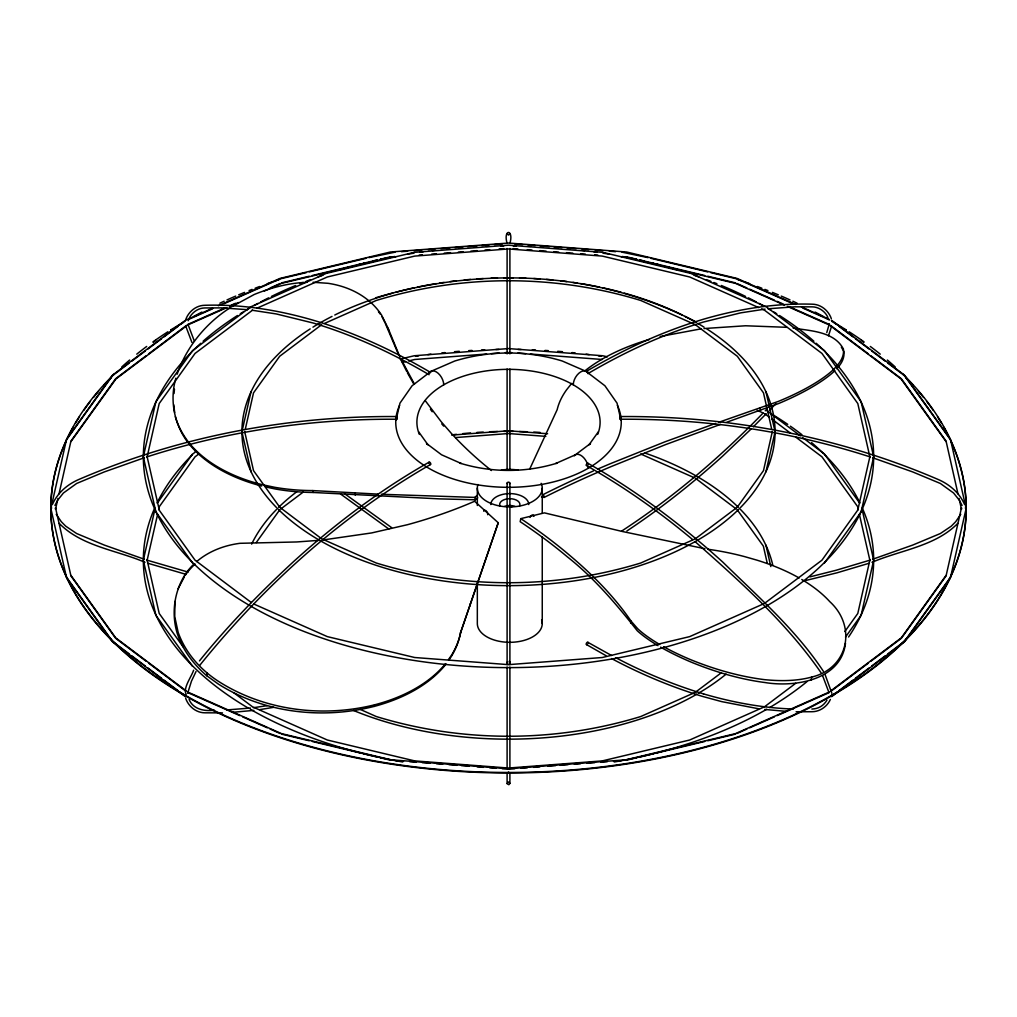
<?xml version="1.0" encoding="UTF-8"?>
<svg xmlns="http://www.w3.org/2000/svg" width="1017" height="1017" viewBox="0 0 1017 1017"><rect width="100%" height="100%" fill="white"/><g stroke="black" fill="none" stroke-linecap="round" stroke-linejoin="round"><path stroke-width="1.5" d="M619.823 417.402L619.836 416.563C728.808 415.635 838.161 436.407 938.348 479.554C949.586 484.397 959.527 492.978 964.497 504.305M52.503 504.305C57.473 492.978 67.414 484.397 78.652 479.554C178.839 436.395 288.192 415.635 397.151 416.563L397.177 419.246C312.639 418.623 227.872 430.788 147.363 456.747M174.937 601.428L174.746 616.62L178.178 632.409C185.475 652.965 200.641 669.898 218.82 681.581C264.522 710.616 322.376 717.773 374.574 704.832A157.025 99.132 5.1 0 0 445.522 663.656M174.466 389.168L174.047 393.515M184.84 695.348L184.865 695.87A1.449 1.055 -18.1 0 0 185.857 696.442L186.543 696.34M832.16 321.652L832.135 321.13A1.449 1.055 -18.1 0 0 831.474 320.609M845.496 643.176C841.123 680.246 794.874 687.581 764.733 682.496L764.352 682.458C738.99 679.038 714.315 671.665 690.696 661.914A105.539 28.692 18.5 0 1 660.605 647.143M507.102 243.394C502.894 228.825 514.106 228.825 509.898 243.394M509.898 233.579L508.856 234.863M509.898 773.657L509.898 783.421L508.856 784.704L507.152 783.764L508.144 782.137M704.959 548.735L622.315 531.484L544.413 512.873L520.793 518.645L520.17 521.683A550.184 204.786 13.5 0 1 567.194 556.719C594.068 577.885 616.226 604.022 637.239 630.743A105.539 28.692 18.5 0 0 658.012 645.63M630.629 623.332L631.074 621.12C613.556 595.619 591.462 573.55 567.791 553.744A550.324 207.125 13.3 0 0 520.793 518.645M811.07 680.17L811.706 677.068C848.318 668.372 857.178 626.586 829.745 601.606A157.025 81.296 4.7 0 0 801.777 579.499M175.877 378.197C169.153 401.016 174.644 426.695 189.874 444.938A156.491 97.085 -4 0 0 261.649 486.012M50.926 508.246L66.525 439.369M57.969 498.483L55.515 509.25L55.515 507.75L70.948 575.94L115.671 638.32L146.028 661.164M59.024 493.868L70.948 441.06L115.671 378.68L146.028 355.836M143.41 456.404L155.843 401.855M143.41 559.795L155.156 508.271M157.622 514.297L147.058 560.596L147.058 559.795L159.199 613.454L183.276 647.028M158.677 509.67L159.377 506.593L195.061 456.811L198.811 453.989M241.982 431.45L251.059 391.621M245.339 428.996L253.513 392.854L279.688 356.268L321.677 324.677M396.109 419.983L399.935 403.19L412.088 385.761L430.966 371.345L454.764 361.01C489.622 350.331 527.378 350.331 562.236 361.01L586.034 371.345L604.912 385.761L617.065 403.19L620.891 419.983M772.348 431.45L763.487 470.617L737.122 507.381M765.941 471.863L775.018 432.034M861.157 511.754L873.59 457.205M861.157 615.145L873.59 560.596M950.475 577.631L966.074 508.754M187.7 693.124L191.463 681.161L196.027 671.538M829.3 323.876L826.77 332.572M448.802 660.122L451.167 656.728A158.436 101.052 5.8 0 0 460.459 632.968L498.241 522.763L474.621 501.267A550.324 398.753 18 0 1 407.436 524.708L371.65 532.933L323.635 539.874M374.574 704.832L374.142 706.421C321.995 719.591 263.975 713.044 218.185 683.958L206.629 675.644L207.265 673.279M498.241 522.763L460.472 632.93M469.841 605.89L470.439 603.691M831.385 326.877L828.474 335.801M177.123 374.218C186.607 346.632 206.248 322.707 230.91 307.287M185.666 319.821C188.425 311.634 196.23 305.227 205.053 305.278C241.995 304.147 278.874 310.096 314.253 320.533L314.495 320.597C355.162 332.839 393.91 350.878 430.471 372.375L430.636 372.502M188.183 320.775C190.548 313.287 197.692 307.96 204.837 307.948L222.202 307.884L247.436 309.702M54.918 505.436L57.727 500.135L63.423 493.003L76.656 483.456L104.306 471.926L144.363 457.739M529.666 469.18L557.176 409.66A158.69 79.148 -6 0 1 566.533 389.88L571.681 383.409M428.92 373.493L430.471 372.375M193.624 670.203C191.412 676.966 182.666 688.204 186.2 694.344M184.382 576.804L178.128 588.69M70.948 441.569L116.002 378.883L187.751 324.944L226.778 307.655M946.052 575.431L901.329 637.824L830.508 691.102M830.381 699.442C827.177 706.599 819.867 711.722 811.947 711.722L796.095 711.773M960.785 514.259L955.713 521.683L951.264 526.183L940.344 533.544L912.694 545.074L872.637 559.261M826.974 700.154C823.439 705.874 818.596 708.76 811.871 709.065M199.701 665.398C263.861 585.652 341.509 515.632 430.483 464.515L430.636 464.388A1.284 0.737 59.6 0 0 430.623 463.307L430.267 462.697A1.449 0.826 59.6 0 0 429.276 462.138L429.072 462.188C380.472 489.736 335.61 523.526 294.231 560.99L294.129 561.079C260.39 592.161 228.253 625.175 199.459 660.897M448.51 659.55L451.612 655.075A158.69 102.59 6.8 0 0 460.981 631.023M66.753 438.937L112.442 375.26M66.753 439.446L112.442 375.769M156.033 401.499L192.48 350.7M157.851 502.36L192.48 454.09M256.233 542.57L279.878 509.619M598.352 431.805L589.059 444.76L590.508 443.45L575.457 454.777L555.854 463.46L556.947 463.18C525.522 472.816 491.478 472.816 460.053 463.18L461.146 463.46L441.543 454.777L426.492 443.45L427.941 444.76L418.648 431.805M824.52 562.909L860.967 512.11M844.835 631.532L857.801 613.454L869.942 559.795L869.942 560.596L859.378 514.297M845.483 637.087L860.967 615.501M904.558 641.231L950.247 577.554M904.558 641.74L950.247 578.063M957.709 523.437C935.297 546.345 900.363 550.133 871.989 562.312M836.584 368.701C841.25 364.277 844.682 358.2 843.932 351.615L841.351 347.115M965.286 508.03L965.489 507.814A1.449 0.801 -21.3 0 0 965.616 507.165M834.817 370.544L833.063 372.387A105.539 28.692 -18.5 0 1 778.59 403.533L726.926 422.169M763.131 413.016C720.303 457.243 673.165 497.542 621.527 531.154M765.254 410.804L767.377 408.592M766.246 413.716L753.381 426.771M769.437 410.385L775.831 403.724M507.292 482.719L507.801 482.325A1.449 1.182 0 0 1 509.199 482.325L509.708 482.719A1.284 1.042 0 0 1 509.708 483.8M751.22 428.907L722.769 456.01C692.653 483.253 660.745 508.525 626.904 530.976M381.299 494.275L474.786 497.415L477.087 495.419M265.462 486.901L275.149 488.961A158.436 101.052 -5.8 0 0 313.122 492.47L439.458 498.877L475.435 499.792L477.736 497.809M429.072 462.188L428.92 462.315A1.284 0.737 59.6 0 0 428.92 463.396M586.377 371.408L586.529 371.281C623.103 349.784 661.838 331.745 702.518 319.516L702.747 319.44C738.126 309.015 775.005 303.053 811.947 304.185C820.783 304.134 828.575 310.541 831.347 318.728M112.76 374.968L185.386 320.33L212.629 308.265M112.76 375.476L129.045 363.222M131.549 361.34L145.317 350.979M147.821 349.098L161.601 338.725M164.093 336.843L177.873 326.482M180.378 324.601L185.386 320.825M148.558 353.941L186.492 325.389M192.747 350.458L250.69 306.867L326.203 273.408L414.237 252.356L508.5 245.186L602.763 252.356L690.797 273.408L766.309 306.867L824.253 350.458M252.585 310.147L195.061 353.42L159.199 403.546L147.058 457.205L147.058 456.404L159.377 510.407L195.061 560.189L251.326 602.522M280.921 508.856L303.155 492.139M737.312 507.216L695.323 538.807L640.748 563.011C554.951 589.288 462.049 589.288 376.252 563.011L321.677 538.807L279.688 507.216M721.256 672.809L695.323 692.323L640.748 716.527C554.951 742.817 462.049 742.817 376.252 716.527L360.552 709.548M795.675 683.335L764.415 706.853L689.653 740.02L602.28 760.907L508.5 768.038L414.72 760.907L327.347 740.02L252.585 706.853L233.821 692.742M831.766 690.657L868.442 663.059M870.972 661.164L901.329 638.32L946.052 575.94L961.485 507.75L961.485 509.25L959.031 498.483M831.614 696.175L836.622 692.399M839.127 690.518L852.907 680.157M855.399 678.275L869.179 667.902M871.683 666.021L885.451 655.66M887.955 653.778L904.24 641.524M831.614 696.67L904.24 642.032M823.363 671.284C796.082 629.968 757.996 596.636 722.858 562.159L722.756 562.07C681.377 524.607 636.515 490.817 587.915 463.269L586.364 464.388A1.284 0.737 -59.6 0 0 586.351 465.468M232.13 306.486L254.275 294.472C271.081 287.633 288.853 282.917 307.045 282.319M509.199 663.224L509.708 662.83A1.284 1.055 0 0 0 509.708 661.736L509.199 661.33M218.363 305.723L280.018 278.404L390.363 252.013L508.5 243.038L626.637 252.013L736.982 278.404L795.764 304.452M189.683 318.931L212.629 308.761M224.096 303.676L278.594 279.535M187.751 324.436L225.329 307.795M231.113 305.227L235.448 303.308M270.141 287.938L280.26 283.463M229.664 306.371L238.347 302.532M264.356 291.002L281.455 283.387L390.973 257.199L395.677 256.843M256.907 308.227L327.347 276.98L414.72 256.093L508.5 248.962L602.28 256.093L689.653 276.98L758.657 307.592M324.563 323.406L376.252 300.473C462.049 274.183 554.951 274.183 640.748 300.473L695.323 324.677L737.312 356.268L763.487 392.854L771.661 428.996M829.249 692.056L735.545 733.613L626.027 759.801L508.5 768.738L390.973 759.801L281.455 733.613L187.751 692.056M736.74 733.537L746.859 729.062M749.758 727.778L774.318 716.896M777.217 715.612L829.249 692.564M718.523 422.373L778.17 401.473A105.895 30.485 -17.7 0 0 832.643 370.341C838.415 364.671 844.568 357.717 843.411 349.047C834.22 331.364 810.511 330.945 793.107 328.046M720.519 424.381L665.449 444.658L611.319 466.511A550.184 204.786 -13.5 0 0 544.146 497.415L541.451 496.855M715.587 423.403L664.876 441.848L610.708 463.549A550.324 207.125 -13.3 0 0 597.627 469.117M869.637 560.253L836.228 570.232L809.952 576.868M868.976 563.304L836.953 572.825L804.663 580.758M649.418 339.525L643.583 341.191A157.025 81.296 -4.7 0 0 584.826 370.913M586.529 371.281L586.733 371.218A1.449 0.852 60.5 0 1 587.724 371.79L588.08 372.4A1.284 0.75 60.5 0 1 588.08 373.493L587.915 373.62C624.387 352.187 663.033 334.199 703.599 321.995L740.732 312.855L765.064 309.117M430.483 464.515L430.28 464.578A1.449 0.826 59.6 0 1 429.784 464.438M281.696 282.828L309.219 276.243M735.304 734.172L707.781 740.757M660.16 336.513L701.031 328.86M280.272 278.849L306.257 272.632M309.321 271.895L365.891 258.369M368.955 257.632L395.079 252.152M312.308 275.505L360.12 264.077M363.209 263.339L377.091 260.009M380.18 259.271L390.973 256.691M375.565 297.828C480.621 266.174 598.644 270.7 696.709 322.287M400.367 359.065L414.237 355.747L508.5 348.577L602.763 355.747L607.391 356.853M402.465 362.408L405.529 361.683M408.592 360.946L414.72 359.484L486.622 354.018M626.027 760.309L636.82 757.729M639.909 756.991L653.791 753.661M656.88 752.923L704.692 741.495M811.706 677.068C796.616 681.148 780.84 681.187 765.381 679.737L764.924 679.699C739.537 676.547 714.798 669.453 691.115 659.868A105.895 30.485 17.7 0 1 663.554 646.672M267.115 705.671L253.436 707.705M259.894 709.612L273.675 707.311M768.064 308.787L794.798 306.803L812.163 306.867C818.456 306.778 825.384 311.38 827.902 317.507M250.436 708.048L226.626 709.955M253.83 710.374L232.855 712.307M704.018 328.542L745.525 325.771L786.878 327.321M318.918 540.345L296.684 541.959L239.987 543.307A105.895 80.915 26.9 0 0 196.662 561.587M401.384 251.682L407.69 251.199M413.983 250.716L421.864 250.118M428.17 249.648L434.462 249.165M440.768 248.682L448.637 248.084M454.942 247.601L462.824 247.004M467.54 246.648L475.422 246.05M481.727 245.567L488.02 245.097M494.326 244.614L502.195 244.016M419.182 255.051L422.309 254.809M431.717 254.097L436.42 253.742M444.251 253.144L450.518 252.674M458.349 252.076L463.053 251.72M470.896 251.123L477.164 250.64M484.995 250.042L489.698 249.686M499.093 248.974L503.796 248.618M491.313 353.662L499.118 353.064M505.373 352.594L511.627 352.594M452.196 435.06L508.5 430.776L547.604 433.75M455.603 437.552L508.5 433.534L545.837 436.369M514.767 768.763L502.233 768.763M521.035 768.293L527.302 767.81M533.569 767.339L539.836 766.856M547.68 766.259L555.511 765.661M560.214 765.305L568.045 764.708M574.313 764.237L580.58 763.754M586.847 763.284L594.691 762.686M600.958 762.216L607.225 761.733M613.493 761.263L621.323 760.665M214.307 710.171C204.023 711.633 193.027 709.04 189.098 699.493M222.481 712.879L205.053 712.815C196.217 712.866 188.425 706.459 185.653 698.272M175.356 416.716C178.178 426.479 183.174 435.403 189.454 443.348A157.025 99.132 -5.1 0 0 262.691 484.791L274.704 487.296A158.69 102.59 -6.8 0 0 312.664 490.575L378.184 494.135M793.324 709.027C762.814 708.048 732.596 702.429 703.344 693.848L703.586 693.925C673.216 684.683 643.761 672.479 615.692 657.643M785.62 711.29L764.67 709.446M312.664 490.575L313.172 492.47M313.096 282.281L328.084 283.311A105.895 80.915 -26.9 0 1 381.553 315.028L388.125 328.3L399.923 357.031M514.805 244.016L522.674 244.614M528.98 245.097L535.273 245.567M541.578 246.05L549.46 246.648M554.176 247.004L562.058 247.601M568.363 248.084L576.232 248.682M582.538 249.165L588.83 249.648M595.136 250.118L603.017 250.716M609.31 251.199L615.616 251.682M621.921 252.152L648.045 257.632M513.204 248.618L517.907 248.974M527.302 249.686L532.005 250.042M539.836 250.64L546.104 251.123M553.947 251.72L558.651 252.076M566.482 252.674L572.749 253.144M580.58 253.742L585.284 254.097M594.691 254.809L597.818 255.051M621.323 256.843L626.027 257.199L735.545 283.387L784.438 305.087M517.882 353.064L525.687 353.662M530.378 354.018L602.28 359.484M395.677 760.665L403.507 761.263M409.775 761.733L416.042 762.216M422.309 762.686L430.153 763.284M436.42 763.754L442.687 764.237M448.955 764.708L456.786 765.305M461.489 765.661L469.32 766.259M477.164 766.856L483.431 767.339M489.698 767.81L495.965 768.293M251.949 310.21L276.281 313.948L313.414 323.075C353.98 335.292 392.613 353.28 429.098 374.714M758.631 708.773L721.612 701.603L702.505 696.403C671.029 686.856 640.596 674.042 611.586 658.571M651.109 258.369L707.679 271.895M710.743 272.632L736.728 278.849M626.027 256.691L636.82 259.271M639.909 260.009L653.791 263.339M656.88 264.077L704.692 275.505M707.781 276.243L735.304 282.828M309.219 740.757L281.696 734.172M312.308 741.495L360.12 752.923M363.209 753.661L377.091 756.991M380.18 757.729L390.973 760.309M188.069 572.075L147.363 560.253M185.908 574.313L148.024 563.304M611.535 655.482L587.699 642.223A1.449 0.852 -60.5 0 0 586.72 642.795L586.351 643.405A1.284 0.75 -60.5 0 0 586.364 644.498L606.018 655.685M586.529 644.625L586.733 644.689A1.449 0.852 -60.5 0 0 587.483 644.358M869.637 456.747C789.128 430.788 704.361 418.61 619.823 419.246L619.849 416.563M872.637 457.739L912.694 471.926L940.344 483.456L953.577 493.003L959.273 500.135L962.082 505.436M144.363 559.261L104.306 545.074L76.656 533.544L65.736 526.183L61.287 521.683L56.215 514.259M145.011 562.312C116.637 550.133 81.703 546.345 59.291 523.437M508.144 234.863L507.102 233.579M508.856 782.137L509.898 783.421M801.498 306.994L828.753 319.058M738.406 279.535L792.904 303.676M802.934 308.126L828.753 319.567M736.74 283.463L746.859 287.938M749.758 289.222L774.318 300.104M777.217 301.388L782.988 303.956M788.772 306.511L829.249 324.436M787.336 306.371L829.249 324.944L900.998 378.883L946.052 441.569M761.542 308.863L764.415 310.147L821.939 353.42L857.801 403.546L869.942 457.205L869.942 456.404L857.801 510.064L821.939 560.189L764.415 603.462L689.653 636.629L602.28 657.516L508.5 664.648L414.72 657.516L327.347 636.629L254.021 604.111M757.207 410.347L762.979 412.889M640.608 453.951L693.886 477.558M187.751 692.564L239.783 715.612M242.682 716.896L267.242 727.778M270.141 729.062L280.26 733.537M586.517 465.595C624.069 486.978 659.575 511.907 692.691 539.646M391.596 527.607L344.572 493.677M388.812 529.005L340.555 493.995M831.614 320.33L904.24 374.968M831.614 320.825L836.622 324.601M839.127 326.482L852.907 336.843M855.399 338.725L869.179 349.098M871.683 350.979L885.451 361.34M887.955 363.222L904.24 375.476M830.508 325.389L868.442 353.941M870.972 355.836L901.329 378.68L946.052 441.06L957.976 493.868M766.309 410.258L800.328 435.848M802.845 437.742L824.253 453.849M764.415 413.538L769.424 417.301M771.928 419.182L790.679 433.293M795.675 437.056L821.939 456.811L857.623 506.593L858.323 509.67M695.323 478.193L736.079 508.856M186.492 691.102L115.671 637.824L70.948 575.431M148.558 663.059L185.234 690.657M112.76 641.524L129.045 653.778M131.549 655.66L145.317 666.021M147.821 667.902L161.601 678.275M164.093 680.157L177.873 690.518M180.378 692.399L185.386 696.175M112.76 642.032L185.386 696.67M695.069 541.616C740.236 581.61 786.484 622.76 820.973 672.618M587.902 642.286L588.068 642.413A1.284 0.75 -60.5 0 1 588.169 643.189M587.915 463.269L588.08 463.396A1.284 0.737 -59.6 0 1 588.169 464.159M206.629 675.644C193.789 664.482 183.174 650.664 177.594 634.455L177.441 634.112C171.11 614.001 174.072 591.614 185.514 573.906A105.895 80.915 26.9 0 1 194.387 563.621M51.714 508.03L51.511 507.814A1.449 0.801 21.3 0 1 51.384 507.165M441.785 423.936L443.679 426.123M631.074 621.12L637.659 628.684A105.895 30.485 17.7 0 0 659.753 644.498M904.558 375.26L950.247 438.937M904.558 375.769L950.247 439.446M824.52 350.7L860.967 401.499M824.52 454.09L859.149 502.36M737.122 509.619L763.36 546.129L767.161 562.808M279.878 507.381L253.513 470.617L244.652 431.45M156.033 512.11L192.48 562.909M156.033 615.501L192.48 666.3M66.753 577.554L112.442 641.231M66.753 578.063L112.442 641.74M425.373 400.812L441.187 421.712L451.408 433.445A550.324 398.753 -18 0 0 491.44 470.528M430.407 409.241L432.2 411.758M414.44 384.121L400.622 358.404M407.372 372.743L413.474 383.511M400.444 358.95L406.686 371.37M385.252 323.266L398.842 355.314M381.972 316.605L384.591 321.931M825.067 674.538L831.893 693.391M822.626 675.784L828.779 692.043M194.374 341.216L188.221 324.957M191.933 342.462L185.628 325.796M474.786 497.415L475.435 499.792M388.125 328.3L388.583 329.991M950.475 439.369L966.074 508.246M861.157 401.855L873.59 456.404M861.844 508.271L873.59 559.795M765.941 391.621L775.018 431.45M765.941 545.137L770.822 566.583M241.982 432.034L251.059 471.863M143.41 457.205L155.843 511.754M143.41 560.596L155.843 615.145M50.926 508.754L66.525 577.631M760.119 408.135L760.576 410.334M544.146 497.415L543.523 494.376A550.324 207.125 -13.3 0 1 593.318 470.998M354.819 493.029L355.251 495.139M174.657 412.533L173.767 404.804M587.966 465.862L588.22 468.252M397.164 416.563L397.177 417.402M542.252 488.173L542.252 513.356M542.252 536.976L542.252 623.574M509.898 248.479L509.898 353.878M509.898 369.018L509.898 470.197M509.898 483.253L509.898 664.66M509.898 666.987L509.898 768.521M507.102 248.479L507.102 353.878M507.102 369.018L507.102 470.197M507.102 483.253L507.102 664.66M507.102 666.987L507.102 768.521M507.102 773.657L507.102 783.421M477.329 488.173L477.329 505.487M477.329 582.639L477.329 623.574A32.455 18.738 0 0 0 512.975 642.223A32.455 18.738 0 0 0 541.616 619.912M507.521 662.83A1.284 1.055 0 0 1 507.521 661.736M950.552 440.361A457.65 264.217 0 0 1 508.5 772.971A457.65 264.217 0 0 1 66.448 440.361M68.342 436.407A457.65 264.217 0 0 1 73.211 427.178M75.487 423.237A457.65 264.217 0 0 1 79.517 416.703M83.864 410.22A457.65 264.217 0 0 1 90.437 401.245M93.437 397.456A457.65 264.217 0 0 1 98.636 391.202M104.103 385.049A457.65 264.217 0 0 1 110.98 377.828M153.147 342.259A457.65 264.217 0 0 1 155.766 340.403M170.703 330.487A457.65 264.217 0 0 1 173.5 328.733M843.5 328.733A457.65 264.217 0 0 1 846.297 330.487M861.234 340.403A457.65 264.217 0 0 1 863.853 342.259M906.02 377.828A457.65 264.217 0 0 1 912.897 385.049M918.364 391.202A457.65 264.217 0 0 1 923.563 397.456M926.563 401.245A457.65 264.217 0 0 1 933.136 410.22M937.483 416.703A457.65 264.217 0 0 1 941.513 423.237M943.789 427.178A457.65 264.217 0 0 1 948.658 436.407M831.982 695.005A1.449 1.055 18.1 0 1 831.461 695.297M726.1 674.157A266.568 153.898 0 0 1 698.425 693.251M696.988 694.09A266.568 153.898 0 0 1 353.649 710.527M251.644 544.108A266.568 153.898 0 0 1 276.471 509.504M278.671 507.292A266.568 153.898 0 0 1 297.015 491.567M451.764 434.882A266.568 153.898 0 0 1 456.417 434.323M462.671 433.649A266.568 153.898 0 0 1 470.54 432.924M476.871 432.441A266.568 153.898 0 0 1 483.215 432.06M489.558 431.755A266.568 153.898 0 0 1 497.478 431.488M503.784 431.386A266.568 153.898 0 0 1 513.216 431.386M519.522 431.488A266.568 153.898 0 0 1 527.442 431.755M533.785 432.06A266.568 153.898 0 0 1 540.129 432.441M644.918 453.035A266.568 153.898 0 0 1 738.329 507.292M740.529 509.504A266.568 153.898 0 0 1 772.78 565.172M873.654 560.202A365.154 210.824 0 0 1 848.559 637.011M806.862 681.733A365.154 210.824 0 0 1 769.602 707.578M766.704 709.269A365.154 210.824 0 0 1 614.217 761.987M402.783 761.987A365.154 210.824 0 0 1 250.296 709.269M248.847 708.429A365.154 210.824 0 0 1 143.346 560.202M143.346 558.676A365.154 210.824 0 0 1 154.457 508.564M157.038 502.995A365.154 210.824 0 0 1 192.264 454.79M193.294 453.76A365.154 210.824 0 0 1 195.391 451.713M415.508 356.319A365.154 210.824 0 0 1 418.572 355.861M427.814 354.59A365.154 210.824 0 0 1 430.916 354.183M441.861 352.912A365.154 210.824 0 0 1 445.014 352.581M454.485 351.691A365.154 210.824 0 0 1 459.252 351.297M468.786 350.623A365.154 210.824 0 0 1 471.977 350.433M481.537 349.95A365.154 210.824 0 0 1 484.715 349.823M495.851 349.505A365.154 210.824 0 0 1 499.016 349.441M517.984 349.441A365.154 210.824 0 0 1 521.149 349.505M532.285 349.823A365.154 210.824 0 0 1 535.463 349.95M545.023 350.433A365.154 210.824 0 0 1 548.214 350.623M557.748 351.297A365.154 210.824 0 0 1 562.515 351.691M571.986 352.581A365.154 210.824 0 0 1 575.139 352.912M586.084 354.183A365.154 210.824 0 0 1 589.186 354.59M598.428 355.861A365.154 210.824 0 0 1 601.492 356.319M772.462 414.529A365.154 210.824 0 0 1 787.73 424.343M790.4 426.187A365.154 210.824 0 0 1 801.968 434.742M811.591 442.624A365.154 210.824 0 0 1 823.706 453.76M824.736 454.79A365.154 210.824 0 0 1 859.962 502.995M862.543 508.564A365.154 210.824 0 0 1 873.654 558.676M378.451 311.71A105.539 81.258 -28.6 0 1 380.269 314.113M483.698 511.182A2.898 1.678 60 0 1 486.215 510.966A2.898 1.678 60 0 1 487.664 514.704M446.043 664.076A156.491 97.085 4 0 1 374.142 706.421M185.094 575.469A105.539 81.258 28.6 0 1 195.111 564.079M573.27 384.82A10.577 6.102 -60 0 1 578.813 373.29A10.577 6.102 -60 0 1 587.229 372.451M507.521 483.8A1.284 1.042 0 0 1 507.521 482.719M816.155 343.238A365.154 210.824 0 0 1 747.406 616.238A365.154 210.824 0 0 1 269.594 616.238A365.154 210.824 0 0 1 200.845 343.238M203.108 341.229A365.154 210.824 0 0 1 237.482 315.512M240.279 313.745A365.154 210.824 0 0 1 243.114 312.003M245.961 310.274A365.154 210.824 0 0 1 250.296 307.731M254.11 305.558A365.154 210.824 0 0 1 258 303.409M260.619 301.998A365.154 210.824 0 0 1 268.679 297.828M271.412 296.455A365.154 210.824 0 0 1 295.667 285.497M300.104 283.679A365.154 210.824 0 0 1 303.091 282.497M306.092 281.34A365.154 210.824 0 0 1 310.617 279.624M318.232 276.866A365.154 210.824 0 0 1 322.834 275.264M339.055 270.052A365.154 210.824 0 0 1 348.03 267.433M358.696 264.534A365.154 210.824 0 0 1 364.874 262.971M372.667 261.115A365.154 210.824 0 0 1 377.371 260.047M380.523 259.348A365.154 210.824 0 0 1 386.854 258.026M390.032 257.39A365.154 210.824 0 0 1 394.799 256.462M407.588 254.186A365.154 210.824 0 0 1 413.995 253.169M420.097 252.254A365.154 210.824 0 0 1 423.174 251.822M432.479 250.602A365.154 210.824 0 0 1 435.594 250.22M446.59 249.038A365.154 210.824 0 0 1 449.743 248.733M459.252 247.906A365.154 210.824 0 0 1 462.43 247.665M473.566 246.953A365.154 210.824 0 0 1 476.757 246.775M486.317 246.368A365.154 210.824 0 0 1 489.495 246.267M500.606 246.025A365.154 210.824 0 0 1 503.771 246M513.229 246A365.154 210.824 0 0 1 516.394 246.025M527.505 246.267A365.154 210.824 0 0 1 530.683 246.368M540.243 246.775A365.154 210.824 0 0 1 543.434 246.953M554.57 247.665A365.154 210.824 0 0 1 557.748 247.906M567.257 248.733A365.154 210.824 0 0 1 570.41 249.038M581.406 250.22A365.154 210.824 0 0 1 584.521 250.602M593.826 251.822A365.154 210.824 0 0 1 596.903 252.254M603.005 253.169A365.154 210.824 0 0 1 609.412 254.186M622.201 256.462A365.154 210.824 0 0 1 626.968 257.39M630.146 258.026A365.154 210.824 0 0 1 636.477 259.348M639.629 260.047A365.154 210.824 0 0 1 644.333 261.115M652.126 262.971A365.154 210.824 0 0 1 658.304 264.534M668.97 267.433A365.154 210.824 0 0 1 677.945 270.052M694.166 275.264A365.154 210.824 0 0 1 698.768 276.866M706.383 279.624A365.154 210.824 0 0 1 710.908 281.34M713.909 282.497A365.154 210.824 0 0 1 716.896 283.679M721.333 285.497A365.154 210.824 0 0 1 745.588 296.455M748.321 297.828A365.154 210.824 0 0 1 756.381 301.998M759 303.409A365.154 210.824 0 0 1 764.174 306.282M768.153 308.571A365.154 210.824 0 0 1 771.039 310.274M773.886 312.003A365.154 210.824 0 0 1 776.721 313.745M779.518 315.512A365.154 210.824 0 0 1 813.892 341.229M574.274 455.87A10.577 6.102 60 0 1 587.229 463.358M775.068 431.742A266.568 153.898 0 0 1 508.5 585.639A266.568 153.898 0 0 1 241.932 431.742M241.944 430.204A266.568 153.898 0 0 1 310.185 328.898M312.944 327.156A266.568 153.898 0 0 1 332 316.414M334.771 315.016A266.568 153.898 0 0 1 392.778 293.099M395.791 292.273A266.568 153.898 0 0 1 414.25 287.773M417.39 287.112A266.568 153.898 0 0 1 436.331 283.59M439.509 283.082A266.568 153.898 0 0 1 444.073 282.408M450.213 281.556A266.568 153.898 0 0 1 456.417 280.806M464.248 279.98A266.568 153.898 0 0 1 470.54 279.408M476.871 278.925A266.568 153.898 0 0 1 483.215 278.531M491.135 278.162A266.568 153.898 0 0 1 497.478 277.972M503.784 277.857A266.568 153.898 0 0 1 513.216 277.857M519.522 277.972A266.568 153.898 0 0 1 525.865 278.162M533.785 278.531A266.568 153.898 0 0 1 540.129 278.925M546.46 279.408A266.568 153.898 0 0 1 552.752 279.98M560.583 280.806A266.568 153.898 0 0 1 566.787 281.556M572.927 282.408A266.568 153.898 0 0 1 577.491 283.082M580.669 283.59A266.568 153.898 0 0 1 599.61 287.112M602.75 287.773A266.568 153.898 0 0 1 621.209 292.273M624.222 293.099A266.568 153.898 0 0 1 682.229 315.016M685 316.414A266.568 153.898 0 0 1 694.395 321.436M698.425 323.749A266.568 153.898 0 0 1 704.056 327.156M706.815 328.898A266.568 153.898 0 0 1 775.056 430.204M419.373 434.424A91.594 52.884 0 0 1 508.5 369.336A91.594 52.884 0 0 1 597.627 434.424M617.408 405.376A112.747 65.101 0 0 1 508.5 487.321A112.747 65.101 0 0 1 399.592 405.376M429.771 372.451A10.577 6.102 60 0 1 438.187 373.29A10.577 6.102 60 0 1 443.73 384.82M902.778 374.103A457.65 264.217 0 0 1 803.71 710.146A457.65 264.217 0 0 1 213.29 710.146A457.65 264.217 0 0 1 114.222 374.103M121.722 367.01A457.65 264.217 0 0 1 129.642 360.031M136.761 354.145A457.65 264.217 0 0 1 146.69 346.454M153.147 341.75A457.65 264.217 0 0 1 167.932 331.745M170.703 329.978A457.65 264.217 0 0 1 183.454 322.249M193.929 316.338A457.65 264.217 0 0 1 201.9 312.079M219.875 303.206A457.65 264.217 0 0 1 224.147 301.223M227.007 299.913A457.65 264.217 0 0 1 235.728 296.087M238.664 294.841A457.65 264.217 0 0 1 244.601 292.387M249.076 290.582A457.65 264.217 0 0 1 252.089 289.4M255.102 288.231A457.65 264.217 0 0 1 259.666 286.502M267.306 283.705A457.65 264.217 0 0 1 271.933 282.065M275.022 280.997A457.65 264.217 0 0 1 279.675 279.421M737.325 279.421A457.65 264.217 0 0 1 741.978 280.997M745.067 282.065A457.65 264.217 0 0 1 749.694 283.705M757.334 286.502A457.65 264.217 0 0 1 761.898 288.231M764.911 289.4A457.65 264.217 0 0 1 767.924 290.582M772.399 292.387A457.65 264.217 0 0 1 778.336 294.841M781.272 296.087A457.65 264.217 0 0 1 789.993 299.913M792.853 301.223A457.65 264.217 0 0 1 797.125 303.206M815.1 312.079A457.65 264.217 0 0 1 823.071 316.338M825.69 317.774A457.65 264.217 0 0 1 829.554 319.961M833.546 322.249A457.65 264.217 0 0 1 846.297 329.978M849.068 331.745A457.65 264.217 0 0 1 863.853 341.75M870.31 346.454A457.65 264.217 0 0 1 880.239 354.145M887.358 360.031A457.65 264.217 0 0 1 895.278 367.01M530.073 517.399A2.898 1.678 -60 0 1 532.387 514.971A2.898 1.678 -60 0 1 533.9 516.382M707.972 549.256A158.69 79.148 6 0 1 744.495 556.591L756.508 560.024A157.025 81.296 4.7 0 1 799.146 577.974M541.146 483.317A32.455 18.738 0 0 1 510.852 506.898A32.455 18.738 0 0 1 477.952 484.512M501.394 470.07A32.455 18.738 0 0 1 518.187 470.07M490.817 504.559A18.98 10.958 0 0 1 509.784 493.601A18.98 10.958 0 0 1 528.764 504.559M499.983 506.072A10.157 5.86 0 0 1 509.784 498.699A10.157 5.86 0 0 1 519.598 506.072M509.784 506.631A8.25 4.767 0 0 1 511.932 506.797M504.712 506.313A10.157 5.86 0 0 1 514.869 506.313M508.856 772.361L508.144 772.361A1.449 1.157 0 0 0 508.856 772.45"/></g></svg>
